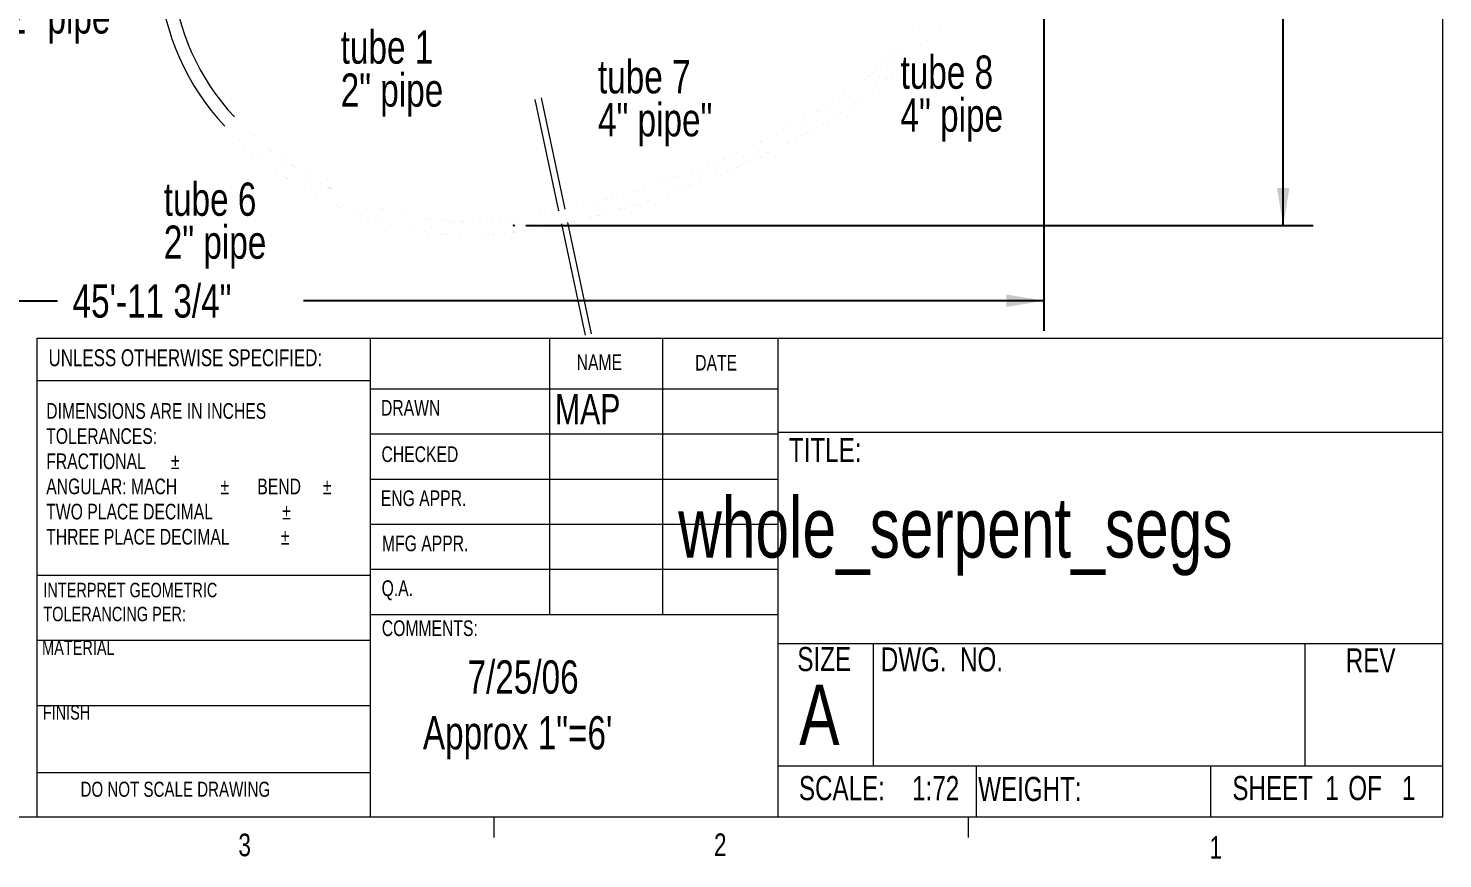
# Model space of a CAD drawing. Extents: x 0.5 to 10.6, y 0.3 to 8.1.
# Drawn here: x 4.69 to 10.56, y 0.28 to 3.72 of the extents above; entities that cross this region are included whole.
import ezdxf

# ---------------------------------------------------------------- set-up
doc = ezdxf.new("R2010")
doc.units = 0
doc.header["$MEASUREMENT"] = 0
doc.header["$PDSIZE"] = -1
doc.styles.add('SLDTEXTSTYLE0', font='TXT', dxfattribs={"width": 0.75})
doc.dimstyles.new('SLDDIMSTYLE0', dxfattribs={"dimtxt": 0.137795, "dimasz": 0.156, "dimexe": 0.125, "dimexo": 0.0625, "dimgap": 0.034449, "dimtad": 0, "dimtih": 1, "dimtoh": 1, "dimlfac": 72, "dimzin": 12, "dimdsep": 46, "dimlunit": 3, "dimtxsty": 'SLDTEXTSTYLE0', "dimsah": 1, "dimcen": 0.09, "dimclrd": 7, "dimclre": 7, "dimclrt": 7, "dimadec": 0, "dimazin": 0, "dimtfac": 1, "dimtdec": 4, "dimtofl": 0, "dimtmove": 0, "dimatfit": 3, "dimfxl": 1, "dimtolj": 1, "dimtzin": 12, "dimarcsym": 0})

# ---------------------------------------------------------------- blocks, each defined once
blk = doc.blocks.new('NOTE3')
at = {"color": 7, "char_height": 0.1, "attachment_point": 1, "style": 'SLDTEXTSTYLE0'}
for s, insert in [('SHEET ', (0, 0.1394)), ('1', (0.3855, 0.1394)), (' OF ', (0.4532, 0.1394)), ('1', (0.7035, 0.1394))]:
    blk.add_mtext(s, dxfattribs=dict(at, insert=insert))
blk = doc.blocks.new('NOTE15')
at = {"color": 7, "char_height": 0.1, "attachment_point": 1, "style": 'SLDTEXTSTYLE0'}
for s, insert in [('SCALE: ', (0, 0.1394)), ('1:72', (0.4698, 0.1394))]:
    blk.add_mtext(s, dxfattribs=dict(at, insert=insert))
blk = doc.blocks.new('NOTE35')
at = {"color": 7, "char_height": 0.06, "attachment_point": 1, "style": 'SLDTEXTSTYLE0'}
for s, insert in [('INTERPRET GEOMETRIC', (0, 0.0994)), ('TOLERANCING PER:', (0, 0))]:
    blk.add_mtext(s, dxfattribs=dict(at, insert=insert))
blk = doc.blocks.new('NOTE36')
at = {"color": 7, "char_height": 0.065, "attachment_point": 1, "style": 'SLDTEXTSTYLE0'}
for s, insert in [('DIMENSIONS ARE IN INCHES', (0, 0.1044)), ('TOLERANCES:', (0, 0)), ('FRACTIONAL', (0, -0.1044)), ('%%p', (0.5176, -0.1044)), ('ANGULAR: MACH', (0, -0.2087)), ('%%p', (0.7234, -0.2087)), ('     BEND ', (0.7853, -0.2087)), ('%%p', (1.1478, -0.2087)), ('TWO PLACE DECIMAL    ', (0, -0.3131)), ('%%p', (0.9794, -0.3131)), ('THREE PLACE DECIMAL  ', (0, -0.4175)), ('%%p', (0.9738, -0.4175))]:
    blk.add_mtext(s, dxfattribs=dict(at, insert=insert))
blk = doc.blocks.new('*D19')
at = {"color": 7}
for p, q in [((8.9039, 4.8587), (8.9039, 2.4677)), ((1.2392, 4.6623), (1.2392, 2.4677)), ((1.2392, 2.5927), (4.8113, 2.5927)), ((8.9039, 2.5927), (5.8327, 2.5927))]:
    blk.add_line(p, q, dxfattribs=at)
for p in [(8.9039, 4.9087), (1.2392, 4.7123)]:
    blk.add_point(p, dxfattribs=at)
for points in [[(1.2392, 2.5927), (1.3952, 2.5667), (1.3952, 2.6187)], [(8.9039, 2.5927), (8.7479, 2.6187), (8.7479, 2.5667)]]:
    blk.add_solid(points, dxfattribs=at)
at = {"color": 7, "insert": (4.8738, 2.6605), "char_height": 0.137795, "attachment_point": 1, "style": 'SLDTEXTSTYLE0'}
blk.add_mtext('45\'-11 3/4"', dxfattribs=at)
blk = doc.blocks.new('*D20')
at = {"color": 7}
for p, q in [((5.4628, 7.881), (10.0224, 7.881)), ((9.8974, 7.881), (9.8974, 5.5469)), ((9.8974, 2.9047), (9.8974, 5.3281)), ((6.7546, 2.9047), (10.0224, 2.9047))]:
    blk.add_line(p, q, dxfattribs=at)
for p in [(5.4128, 7.881), (6.7046, 2.9047)]:
    blk.add_point(p, dxfattribs=at)
for points in [[(9.8974, 7.881), (9.8714, 7.725), (9.9234, 7.725)], [(9.8974, 2.9047), (9.9234, 3.0607), (9.8714, 3.0607)]]:
    blk.add_solid(points, dxfattribs=at)
at = {"color": 7, "insert": (9.4492, 5.5053), "char_height": 0.137795, "attachment_point": 1, "style": 'SLDTEXTSTYLE0'}
blk.add_mtext('29\'-10 1/4"', dxfattribs=at)
blk = doc.blocks.new('NOTE54')
at = {"color": 7, "char_height": 0.1378, "attachment_point": 1, "style": 'SLDTEXTSTYLE0'}
for s, insert in [('tube 8', (0, 0.1772)), ('4" pipe', (0, -0.001))]:
    blk.add_mtext(s, dxfattribs=dict(at, insert=insert))
blk = doc.blocks.new('NOTE55')
at = {"color": 7, "char_height": 0.1378, "attachment_point": 1, "style": 'SLDTEXTSTYLE0'}
for s, insert in [('tube 7', (0, 0.1772)), ('4" pipe"', (0, -0.001))]:
    blk.add_mtext(s, dxfattribs=dict(at, insert=insert))
blk = doc.blocks.new('NOTE56')
at = {"color": 7, "char_height": 0.1378, "attachment_point": 1, "style": 'SLDTEXTSTYLE0'}
for s, insert in [('tube 6', (0, 0.1772)), ('2" pipe', (0, -0.001))]:
    blk.add_mtext(s, dxfattribs=dict(at, insert=insert))
blk = doc.blocks.new('NOTE57')
at = {"color": 7, "char_height": 0.1378, "attachment_point": 1, "style": 'SLDTEXTSTYLE0'}
for s, insert in [('tube 5', (0, 0.1772)), ('2" pipe', (0, -0.001))]:
    blk.add_mtext(s, dxfattribs=dict(at, insert=insert))
blk = doc.blocks.new('NOTE61')
at = {"color": 7, "char_height": 0.1378, "attachment_point": 1, "style": 'SLDTEXTSTYLE0'}
for s, insert in [('tube 1', (0, 0.1772)), ('2" pipe', (0, -0.001))]:
    blk.add_mtext(s, dxfattribs=dict(at, insert=insert))

msp = doc.modelspace()

# ---------------------------------------------------------------- linework, layer by layer
at = {"color": 7, "linetype": 'Continuous', "lineweight": 0}
for p, q in [((10.55929, 0.45094), (10.55929, 8.08811)), ((4.72754, 0.45094), (4.72754, 2.4369)), ((4.72754, 2.4369), (10.55929, 2.4369)), ((6.109, 2.4369), (6.109, 0.45094)), ((6.85299, 2.4369), (6.85299, 1.29029)), ((7.32152, 2.4369), (7.32152, 1.29029)), ((7.80057, 2.4369), (7.80057, 0.45094)), ((6.109, 2.26095), (4.72754, 2.26095)), ((6.109, 2.22779), (7.80057, 2.22779)), ((6.109, 2.04029), (7.80057, 2.04029)), ((7.80057, 2.04814), (10.55929, 2.04814)), ((6.109, 1.85279), (7.80057, 1.85279)), ((7.80057, 1.66529), (6.109, 1.66529)), ((7.80057, 1.47779), (6.109, 1.47779)), ((4.72754, 1.45466), (6.109, 1.45466)), ((7.80057, 1.29029), (6.109, 1.29029)), ((4.72754, 1.18466), (6.109, 1.18466)), ((7.80057, 1.1708), (10.55929, 1.1708)), ((8.19611, 1.1708), (8.19611, 0.66383)), ((9.98735, 1.1708), (9.98735, 0.66383)), ((4.72754, 0.91466), (6.109, 0.91466)), ((7.80057, 0.66383), (10.55929, 0.66383)), ((8.6237, 0.66383), (8.6237, 0.45094)), ((9.59562, 0.66383), (9.59562, 0.45094)), ((4.72754, 0.63558), (6.109, 0.63558)), ((10.55929, 0.45094), (0.47867, 0.45094)), ((6.62154, 0.45094), (6.62154, 0.36614)), ((8.59029, 0.45094), (8.59029, 0.36614))]:
    msp.add_line(p, q, dxfattribs=at)
at = {"color": 7, "linetype": 'Continuous', "lineweight": 15}
for p, q in [((6.79213, 3.42796), (6.89057, 2.96616)), ((6.91774, 2.97195), (6.8193, 3.43375)), ((6.90215, 2.91183), (7.00061, 2.44993)), ((7.02778, 2.45572), (6.92932, 2.91761))]:
    msp.add_line(p, q, dxfattribs=at)
at = {"color": 7, "linetype": 'Continuous', "const_width": 0.0000591, "flags": 128}
for points in [[(8.39951, 3.72984), (8.38722, 3.71663), (8.3748, 3.70354), (8.36226, 3.69055), (8.34959, 3.67769), (8.3368, 3.66494), (8.32388, 3.65231), (8.31084, 3.63979), (8.29768, 3.6274), (8.2844, 3.61513), (8.271, 3.60298), (8.25749, 3.59095), (8.24385, 3.57904), (8.2301, 3.56726), (8.21624, 3.55561), (8.20226, 3.54408), (8.18818, 3.53269), (8.17398, 3.52142), (8.15967, 3.51028), (8.14526, 3.49927), (8.13073, 3.48839), (8.11611, 3.47765), (8.10137, 3.46704), (8.08654, 3.45656), (8.0716, 3.44622), (8.05657, 3.43602), (8.04143, 3.42596), (8.0262, 3.41603), (8.01087, 3.40624), (7.99545, 3.3966), (7.97993, 3.38709), (7.96432, 3.37772), (7.94862, 3.3685), (7.93283, 3.35943), (7.91695, 3.35049), (7.90287, 3.34273)], [(7.92949, 3.29397), (7.93808, 3.29868), (7.95422, 3.30769), (7.97028, 3.31685), (7.98624, 3.32615), (8.00212, 3.33559), (8.0179, 3.34518), (8.0336, 3.3549), (8.04919, 3.36477), (8.06469, 3.37478), (8.0801, 3.38493), (8.0954, 3.39521), (8.11061, 3.40563), (8.12572, 3.41619), (8.14072, 3.42689), (8.15562, 3.43771), (8.17042, 3.44868), (8.18511, 3.45977), (8.19969, 3.471), (8.21416, 3.48236), (8.22853, 3.49384), (8.24278, 3.50546), (8.25692, 3.5172), (8.27095, 3.52907), (8.28486, 3.54107), (8.29866, 3.55319), (8.31234, 3.56544), (8.3259, 3.5778), (8.33934, 3.59029), (8.35266, 3.6029), (8.36586, 3.61563), (8.37894, 3.62848), (8.3919, 3.64145), (8.40472, 3.65453), (8.41743, 3.66773), (8.43, 3.68104), (8.44245, 3.69446), (8.45477, 3.70799), (8.46696, 3.72164), (8.47901, 3.73539)], [(6.8193, 3.43375), (6.81899, 3.43495), (6.81841, 3.43648), (6.81766, 3.43794), (6.81673, 3.4393), (6.81566, 3.44054), (6.81444, 3.44165), (6.8131, 3.4426), (6.81166, 3.44339), (6.81013, 3.44401), (6.80854, 3.44443), (6.80692, 3.44467), (6.80527, 3.44472), (6.80363, 3.44457), (6.80202, 3.44422), (6.80047, 3.44369), (6.79898, 3.44298), (6.79759, 3.4421), (6.79632, 3.44106), (6.79517, 3.43988), (6.79418, 3.43857), (6.79334, 3.43715), (6.79268, 3.43565), (6.79221, 3.43408), (6.79192, 3.43246), (6.79183, 3.43082), (6.79193, 3.42918), (6.79213, 3.42796)], [(5.54606, 3.35474), (5.54609, 3.35467), (5.54602, 3.35444), (5.5458, 3.35408), (5.54545, 3.35359), (5.54496, 3.35297), (5.54434, 3.35223), (5.54359, 3.35138), (5.54271, 3.35041), (5.54172, 3.34934), (5.54061, 3.34818), (5.5394, 3.34693), (5.5381, 3.34559), (5.53671, 3.34419), (5.53524, 3.34273), (5.53371, 3.34122), (5.53213, 3.33967), (5.5305, 3.33809), (5.52883, 3.3365), (5.52715, 3.3349), (5.52546, 3.3333), (5.52377, 3.33172), (5.5221, 3.33017), (5.52045, 3.32866), (5.51884, 3.3272), (5.51728, 3.32579), (5.51578, 3.32446), (5.51435, 3.3232), (5.513, 3.32203), (5.51175, 3.32095), (5.51059, 3.31998), (5.50954, 3.31912), (5.5086, 3.31838), (5.50778, 3.31775), (5.5071, 3.31726), (5.50654, 3.31689), (5.50612, 3.31665), (5.50584, 3.31654), (5.5057, 3.31657)], [(5.54606, 3.35474), (5.54608, 3.35461), (5.54596, 3.35434), (5.54571, 3.35394), (5.54531, 3.3534), (5.54478, 3.35275), (5.54411, 3.35197), (5.54332, 3.35108), (5.54241, 3.35008), (5.54138, 3.34898), (5.54024, 3.34779), (5.539, 3.34651), (5.53767, 3.34516), (5.53625, 3.34374), (5.53476, 3.34226), (5.53321, 3.34073), (5.53161, 3.33917), (5.52997, 3.33759), (5.5283, 3.33599), (5.52661, 3.33439), (5.52492, 3.3328), (5.52324, 3.33123), (5.52157, 3.32969), (5.51993, 3.32819), (5.51834, 3.32674), (5.5168, 3.32536), (5.51532, 3.32405), (5.51391, 3.32282), (5.51259, 3.32168), (5.51137, 3.32063), (5.51024, 3.3197), (5.50923, 3.31887), (5.50833, 3.31817), (5.50755, 3.31758), (5.50691, 3.31712), (5.50639, 3.3168), (5.50601, 3.3166), (5.50578, 3.31654), (5.5057, 3.31657)], [(6.70052, 2.9322), (6.69342, 2.93116), (6.67975, 2.9293), (6.66605, 2.9276), (6.65231, 2.92606), (6.63853, 2.92468), (6.62471, 2.92346), (6.61087, 2.9224), (6.59699, 2.9215), (6.58309, 2.92076), (6.56916, 2.92019), (6.5552, 2.91978), (6.54122, 2.91952), (6.52722, 2.91943), (6.5132, 2.91951), (6.49917, 2.91974), (6.48512, 2.92014), (6.47105, 2.92069), (6.45698, 2.92141), (6.44289, 2.92229), (6.4288, 2.92333), (6.4147, 2.92454), (6.40059, 2.9259), (6.38649, 2.92742), (6.37238, 2.92911), (6.35828, 2.93095), (6.34418, 2.93296), (6.33009, 2.93513), (6.316, 2.93745), (6.30192, 2.93994), (6.28786, 2.94258), (6.27381, 2.94538), (6.25977, 2.94834), (6.24575, 2.95146), (6.23175, 2.95473), (6.21777, 2.95817), (6.20382, 2.96175), (6.18989, 2.9655), (6.17598, 2.9694), (6.16211, 2.97345), (6.14826, 2.97766), (6.13445, 2.98203), (6.12067, 2.98654), (6.10693, 2.99121), (6.09322, 2.99603), (6.07956, 3.00101), (6.06593, 3.00613), (6.05235, 3.0114), (6.03882, 3.01682), (6.02533, 3.02239), (6.01189, 3.02811), (5.99851, 3.03398), (5.98517, 3.03999), (5.97189, 3.04615), (5.95867, 3.05245), (5.94551, 3.05889), (5.9324, 3.06548), (5.91936, 3.07221), (5.90638, 3.07908), (5.89346, 3.08609), (5.88061, 3.09324), (5.86784, 3.10053), (5.85513, 3.10795), (5.84249, 3.11552), (5.82993, 3.12321), (5.81744, 3.13104), (5.80503, 3.13901), (5.7927, 3.1471), (5.78046, 3.15533), (5.76829, 3.16368), (5.75621, 3.17217), (5.74421, 3.18078), (5.7323, 3.18952), (5.72048, 3.19838), (5.70875, 3.20737), (5.69711, 3.21648), (5.68557, 3.22571), (5.67412, 3.23506), (5.66277, 3.24453), (5.65151, 3.25411), (5.64036, 3.26382), (5.62931, 3.27364), (5.61836, 3.28357), (5.60752, 3.29361), (5.59678, 3.30377), (5.58615, 3.31403), (5.57563, 3.3244), (5.56521, 3.33488), (5.55491, 3.34547), (5.54606, 3.35474)], [(5.5057, 3.31657), (5.51122, 3.31076), (5.52172, 3.29989), (5.53234, 3.28913), (5.54306, 3.27847), (5.55389, 3.26792), (5.56484, 3.25748), (5.57589, 3.24716), (5.58705, 3.23694), (5.59831, 3.22684), (5.60967, 3.21686), (5.62114, 3.20699), (5.6327, 3.19724), (5.64437, 3.1876), (5.65613, 3.17809), (5.66798, 3.1687), (5.67993, 3.15943), (5.69198, 3.15029), (5.70411, 3.14127), (5.71633, 3.13238), (5.72864, 3.12362), (5.74104, 3.11498), (5.75352, 3.10647), (5.76608, 3.0981), (5.77873, 3.08986), (5.79145, 3.08175), (5.80426, 3.07377), (5.81713, 3.06593), (5.83009, 3.05823), (5.84311, 3.05066), (5.85621, 3.04323), (5.86937, 3.03594), (5.8826, 3.02879), (5.8959, 3.02178), (5.90927, 3.01492), (5.92269, 3.0082), (5.93618, 3.00162), (5.94972, 2.99518), (5.96332, 2.98889), (5.97698, 2.98275), (5.99069, 2.97675), (6.00446, 2.97091), (6.01827, 2.96521), (6.03213, 2.95966), (6.04604, 2.95426), (6.05999, 2.94901), (6.07398, 2.94391), (6.08802, 2.93897), (6.10209, 2.93418), (6.1162, 2.92954), (6.13035, 2.92505), (6.14453, 2.92072), (6.15874, 2.91655), (6.17298, 2.91253), (6.18725, 2.90867), (6.20155, 2.90496), (6.21586, 2.90142), (6.23021, 2.89803), (6.24457, 2.89479), (6.25895, 2.89172), (6.27335, 2.88881), (6.28776, 2.88605), (6.30218, 2.88346), (6.31662, 2.88102), (6.33107, 2.87875), (6.34552, 2.87664), (6.35997, 2.87469), (6.37444, 2.87289), (6.3889, 2.87127), (6.40336, 2.8698), (6.41782, 2.86849), (6.43228, 2.86735), (6.44673, 2.86637), (6.46117, 2.86555), (6.4756, 2.86489), (6.49002, 2.8644), (6.50443, 2.86407), (6.51882, 2.8639), (6.53319, 2.8639), (6.54755, 2.86405), (6.56188, 2.86437), (6.57619, 2.86486), (6.59047, 2.8655), (6.60473, 2.86631), (6.61896, 2.86728), (6.63316, 2.86841), (6.64733, 2.86971), (6.66146, 2.87117), (6.67556, 2.87278), (6.68962, 2.87456), (6.70363, 2.87651), (6.70869, 2.87725)], [(7.90287, 3.34273), (7.89209, 3.33686), (7.87151, 3.32579), (7.85088, 3.31485), (7.83019, 3.30404), (7.80946, 3.29336), (7.78868, 3.28281), (7.76785, 3.27239), (7.74697, 3.26211), (7.72605, 3.25196), (7.70508, 3.24195), (7.68407, 3.23207), (7.66302, 3.22232), (7.64192, 3.21271), (7.62079, 3.20324), (7.59961, 3.1939), (7.5784, 3.1847), (7.55715, 3.17564), (7.53587, 3.16672), (7.51455, 3.15793), (7.4932, 3.14928), (7.47181, 3.14078), (7.4504, 3.13241), (7.42895, 3.12418), (7.40748, 3.1161), (7.38597, 3.10815), (7.36445, 3.10035), (7.34289, 3.09269), (7.32131, 3.08517), (7.29971, 3.0778), (7.27809, 3.07056), (7.25645, 3.06348), (7.23478, 3.05653), (7.2131, 3.04973), (7.1914, 3.04308), (7.16969, 3.03657), (7.14795, 3.0302), (7.12621, 3.02398), (7.10445, 3.01791), (7.08269, 3.01199), (7.06091, 3.00621), (7.03912, 3.00057), (7.01732, 2.99509), (6.99552, 2.98975), (6.97371, 2.98456), (6.9519, 2.97952), (6.93009, 2.97463), (6.90827, 2.96989), (6.88645, 2.96529), (6.86463, 2.96085), (6.84281, 2.95655), (6.821, 2.95241), (6.79919, 2.94841), (6.77738, 2.94456), (6.75558, 2.94087), (6.73379, 2.93732), (6.712, 2.93393), (6.70052, 2.9322)], [(6.70869, 2.87725), (6.72032, 2.879), (6.74235, 2.88243), (6.76438, 2.88601), (6.78642, 2.88975), (6.80847, 2.89363), (6.83053, 2.89767), (6.85258, 2.90186), (6.87464, 2.90619), (6.8967, 2.91068), (6.91875, 2.91532), (6.94081, 2.9201), (6.96286, 2.92504), (6.98491, 2.93013), (7.00695, 2.93536), (7.02899, 2.94074), (7.05102, 2.94628), (7.07304, 2.95196), (7.09505, 2.95778), (7.11705, 2.96376), (7.13904, 2.96988), (7.16101, 2.97615), (7.18297, 2.98256), (7.20492, 2.98912), (7.22685, 2.99583), (7.24876, 3.00268), (7.27065, 3.00968), (7.29252, 3.01682), (7.31437, 3.02411), (7.33619, 3.03154), (7.358, 3.03911), (7.37977, 3.04683), (7.40153, 3.05469), (7.42325, 3.06269), (7.44495, 3.07083), (7.46662, 3.07912), (7.48825, 3.08754), (7.50986, 3.09611), (7.53143, 3.10482), (7.55297, 3.11366), (7.57447, 3.12265), (7.59594, 3.13177), (7.61737, 3.14104), (7.63876, 3.15044), (7.66012, 3.15997), (7.68143, 3.16965), (7.7027, 3.17946), (7.72393, 3.1894), (7.74511, 3.19948), (7.76625, 3.2097), (7.78734, 3.22005), (7.80838, 3.23053), (7.82938, 3.24115), (7.85033, 3.2519), (7.87122, 3.26278), (7.89207, 3.27379), (7.91286, 3.28494), (7.92949, 3.29397)], [(7.90287, 3.34273), (7.90263, 3.34249), (7.90249, 3.34208), (7.90244, 3.3415), (7.90249, 3.34076), (7.90264, 3.33986), (7.90288, 3.33882), (7.90321, 3.33762), (7.90363, 3.3363), (7.90415, 3.33485), (7.90474, 3.33328), (7.90542, 3.33161), (7.90617, 3.32984), (7.90699, 3.32799), (7.90788, 3.32608), (7.90883, 3.32411), (7.90982, 3.3221), (7.91086, 3.32007), (7.91194, 3.31802), (7.91305, 3.31598), (7.91418, 3.31395), (7.91533, 3.31195), (7.91648, 3.31), (7.91763, 3.3081), (7.91876, 3.30628), (7.91988, 3.30454), (7.92098, 3.3029), (7.92204, 3.30137), (7.92306, 3.29996), (7.92403, 3.29867), (7.92495, 3.29753), (7.9258, 3.29653), (7.92659, 3.29568), (7.9273, 3.29499), (7.92794, 3.29447), (7.92849, 3.29411), (7.92896, 3.29392), (7.92934, 3.29391), (7.92949, 3.29397)], [(7.90287, 3.34273), (7.90274, 3.34263), (7.90255, 3.3423), (7.90245, 3.3418)], [(7.90245, 3.3418), (7.90245, 3.34114), (7.90255, 3.34032), (7.90275, 3.33935), (7.90303, 3.33822), (7.90341, 3.33696), (7.90388, 3.33557), (7.90444, 3.33406), (7.90508, 3.33244), (7.90579, 3.33071), (7.90658, 3.32891), (7.90744, 3.32702), (7.90836, 3.32508), (7.90933, 3.32309), (7.91035, 3.32106), (7.91141, 3.31902), (7.91251, 3.31697), (7.91363, 3.31494), (7.91477, 3.31292), (7.91591, 3.31095), (7.91707, 3.30902), (7.91821, 3.30716), (7.91934, 3.30538), (7.92045, 3.30369), (7.92153, 3.30211), (7.92257, 3.30063), (7.92356, 3.29929), (7.92451, 3.29807), (7.92539, 3.297), (7.92621, 3.29608), (7.92696, 3.29531), (7.92764, 3.2947), (7.92823, 3.29427), (7.92874, 3.29399), (7.92916, 3.2939), (7.92949, 3.29397)], [(6.70052, 2.9322), (6.70005, 2.9321), (6.69925, 2.93177), (6.6985, 2.93125), (6.69778, 2.93054), (6.69712, 2.92966), (6.6965, 2.92859), (6.69595, 2.92737), (6.69545, 2.92598), (6.69502, 2.92444), (6.69466, 2.92277), (6.69436, 2.92097), (6.69414, 2.91905), (6.69399, 2.91703), (6.69392, 2.91493), (6.69392, 2.91276), (6.69399, 2.91053), (6.69414, 2.90826), (6.69436, 2.90596), (6.69466, 2.90366), (6.69502, 2.90136), (6.69546, 2.89909), (6.69595, 2.89685), (6.69651, 2.89467), (6.69712, 2.89257), (6.69779, 2.89054), (6.6985, 2.88862), (6.69926, 2.88681), (6.70005, 2.88512), (6.70088, 2.88358), (6.70173, 2.88218), (6.7026, 2.88094), (6.70349, 2.87986), (6.70438, 2.87896), (6.70528, 2.87824), (6.70617, 2.87771), (6.70705, 2.87737), (6.70791, 2.87722), (6.70869, 2.87725)], [(6.69778, 2.93053), (6.69711, 2.92964), (6.6965, 2.92858), (6.69594, 2.92735), (6.69545, 2.92596), (6.69502, 2.92442), (6.69465, 2.92275), (6.69436, 2.92095), (6.69414, 2.91903), (6.69399, 2.91701), (6.69392, 2.91491), (6.69392, 2.91273), (6.69399, 2.9105), (6.69414, 2.90823), (6.69437, 2.90594), (6.69466, 2.90363), (6.69503, 2.90134), (6.69546, 2.89906), (6.69596, 2.89683), (6.69652, 2.89465), (6.69713, 2.89254), (6.6978, 2.89052), (6.69851, 2.8886), (6.69927, 2.88679), (6.70006, 2.88511), (6.70089, 2.88356), (6.70174, 2.88216), (6.70261, 2.88093), (6.7035, 2.87985), (6.70439, 2.87896), (6.70529, 2.87824), (6.70618, 2.87771), (6.70706, 2.87737), (6.70792, 2.87722), (6.70869, 2.87725)], [(6.70052, 2.9322), (6.70004, 2.93209), (6.69924, 2.93176), (6.69849, 2.93124), (6.69778, 2.93053)], [(7.02778, 2.45572), (7.02798, 2.45451), (7.02808, 2.45287), (7.02799, 2.45123), (7.0277, 2.44961), (7.02722, 2.44804), (7.02656, 2.44653), (7.02573, 2.44512), (7.02473, 2.44381), (7.02359, 2.44263), (7.02231, 2.44159), (7.02092, 2.44071), (7.01944, 2.44), (7.01788, 2.43946), (7.01627, 2.43912), (7.01463, 2.43897), (7.01299, 2.43901), (7.01136, 2.43925), (7.00977, 2.43968), (7.00825, 2.44029), (7.0068, 2.44108), (7.00546, 2.44204), (7.00425, 2.44314), (7.00317, 2.44438), (7.00225, 2.44574), (7.00149, 2.4472), (7.00092, 2.44874), (7.00061, 2.44993)]]:
    msp.add_lwpolyline(points, dxfattribs=at)
at = {"color": 7, "linetype": 'Continuous', "lineweight": 15}
for centre, radius, start, end in [((6.2347, 4.00646), 0.94813, 184.346448, 223.421929), ((6.23471, 4.00646), 1.00369, 184.341859, 223.420907)]:
    msp.add_arc(centre, radius, start, end, dxfattribs=at)

# ---------------------------------------------------------------- block references
for name, p in [('NOTE57', (4.60548, 3.83978)), ('NOTE61', (5.98647, 3.53644)), ('NOTE55', (7.05406, 3.4133)), ('NOTE54', (8.3094, 3.43248)), ('NOTE56', (5.25237, 2.90563)), ('NOTE36', (4.76469, 2.06378)), ('NOTE35', (4.75255, 1.32352)), ('NOTE15', (7.88797, 0.48206)), ('NOTE3', (9.68649, 0.48238))]:
    msp.add_blockref(name, p)

# ---------------------------------------------------------------- texts
at = {"color": 7, "attachment_point": 1, "style": 'SLDTEXTSTYLE0'}
for s, insert, char_height in [('UNLESS OTHERWISE SPECIFIED:', (4.77417, 2.3913), 0.07), ('NAME', (6.96574, 2.37006), 0.065), ('DATE', (7.45751, 2.36833), 0.065), ('DRAWN', (6.15364, 2.18108), 0.065), ('MAP', (6.87563, 2.20569), 0.125), ('TITLE:', (7.84643, 2.02412), 0.1), ('CHECKED', (6.15577, 1.98872), 0.065), ('ENG APPR.', (6.15288, 1.8062), 0.065), ('whole_serpent_segs', (7.38698, 1.77749), 0.25), ('MFG APPR.', (6.15783, 1.61898), 0.065), ('Q.A.', (6.1562, 1.43306), 0.065), ('COMMENTS:', (6.15707, 1.26714), 0.065), ('MATERIAL', (4.74748, 1.18371), 0.06), ('SIZE', (7.88132, 1.1566), 0.1), ('DWG.  NO.', (8.22782, 1.1552), 0.1), ('REV', (10.15712, 1.1513), 0.1), ('7/25/06', (6.51282, 1.10133), 0.137795), ('A', (7.88921, 1.00015), 0.25), ('FINISH', (4.75022, 0.91542), 0.06), ('Approx 1"=6\'', (6.32751, 0.86989), 0.1377953), ('DO NOT SCALE DRAWING', (4.90694, 0.59802), 0.0625), ('WEIGHT: ', (8.63173, 0.61801), 0.1), ('3', (5.56181, 0.38276), 0.09375), ('2', (7.53533, 0.38358), 0.09375), ('1', (9.59135, 0.37251), 0.09375)]:
    msp.add_mtext(s, dxfattribs=dict(at, insert=insert, char_height=char_height))

# ---------------------------------------------------------------- dimensions: what is measured, and where the dimension line sits
at = {"color": 7}
dim = msp.add_linear_dim(base=(9.8974, 2.90472), p1=(5.41276, 7.88098), p2=(6.70461, 2.90472), angle=90, dimstyle='SLDDIMSTYLE0', dxfattribs=at)
dim.commit()
dim.dimension.update_dxf_attribs({"geometry": '*D20', "text_midpoint": (9.8974, 5.4375), "dimtype": 160})
dim = msp.add_linear_dim(base=(1.23916, 2.59269), p1=(8.90388, 4.90873), p2=(1.23916, 4.71234), dimstyle='SLDDIMSTYLE0', dxfattribs=at)
dim.commit()
dim.dimension.update_dxf_attribs({"geometry": '*D19', "text_midpoint": (5.32203, 2.59269), "dimtype": 160})

doc.saveas('drawing.dxf')
